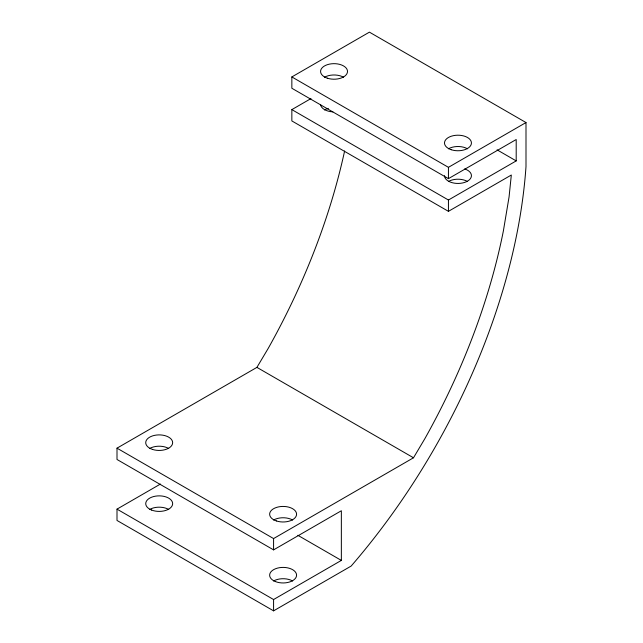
<?xml version="1.0" encoding="UTF-8"?>
<svg xmlns="http://www.w3.org/2000/svg" width="643" height="643" viewBox="0 0 643 643"><rect width="100%" height="100%" fill="white"/><g stroke="black" fill="none" stroke-linecap="round" stroke-linejoin="round"><path stroke-width="0.96" d="M117.002 448.163L273.58 538.569L413.497 457.784L424.726 438.904A450.735 260.238 -60 0 0 503.389 230.861L509.071 196.895L511.322 175.025L448.436 211.338L291.85 120.932L291.85 109.615L448.436 200.021L516.2 160.895L516.2 139.523L448.436 178.65L291.85 88.252L291.85 76.935L369.42 32.15L525.998 122.548L525.998 166.553A450.735 260.238 -60 0 1 351.15 566.065L273.58 610.85L117.002 520.452L117.002 509.135L273.58 599.533L341.353 560.407L341.353 510.751L273.58 549.878L117.002 459.48L117.002 448.163L256.919 367.378L268.147 348.506A450.735 260.238 -60 0 0 344.616 150.968M291.85 109.615L310.963 98.58M291.85 76.935L448.436 167.333L525.998 122.548M117.002 509.135L160.445 484.05M497.063 149.843L516.2 160.895M256.919 367.378L413.497 457.784M297.854 535.298L341.353 560.407M448.436 167.333L448.436 178.65M448.436 200.021L448.436 211.338M273.58 538.569L273.58 549.878M273.58 599.533L273.58 610.85M149.658 448.476A13.471 7.78 0 0 1 168.707 448.476M273.58 520.026A13.471 7.78 0 0 1 292.629 520.026M448.436 181.479A13.471 7.78 0 0 1 467.485 181.479M273.58 580.991A13.471 7.78 0 0 1 292.629 580.991M149.658 509.449A13.471 7.78 0 0 1 168.707 509.449M332.865 111.866A13.471 7.78 0 0 1 320.616 104.801M464.696 168.924A13.471 7.78 0 0 1 464.696 182.403A13.471 7.78 0 0 1 444.49 175.668M324.514 77.248A13.471 7.78 0 0 1 343.563 77.248M448.436 148.79A13.471 7.78 0 0 1 467.485 148.79M324.514 109.937A13.471 7.78 0 0 1 328.348 108.386M451.225 149.715A13.471 7.78 0 0 0 471.432 142.979A13.471 7.78 0 0 0 451.225 136.244A13.471 7.78 0 0 0 451.225 149.715M327.303 78.173A13.471 7.78 0 0 0 347.509 71.437A13.471 7.78 0 0 0 327.303 64.702A13.471 7.78 0 0 0 327.303 78.173M276.369 520.943A13.471 7.78 0 0 0 296.576 514.207A13.471 7.78 0 0 0 276.369 507.472A13.471 7.78 0 0 0 276.369 520.943M152.447 449.401A13.471 7.78 0 0 0 172.654 442.665A13.471 7.78 0 0 0 152.447 435.93A13.471 7.78 0 0 0 152.447 449.401M275.381 581.553A13.471 7.78 0 0 0 296.527 575.855A13.471 7.78 0 0 0 277.414 568.131A13.471 7.78 0 0 0 275.381 581.553M151.459 510.003A13.471 7.78 0 0 0 172.605 504.313A13.471 7.78 0 0 0 153.492 496.589A13.471 7.78 0 0 0 151.459 510.003"/></g></svg>
